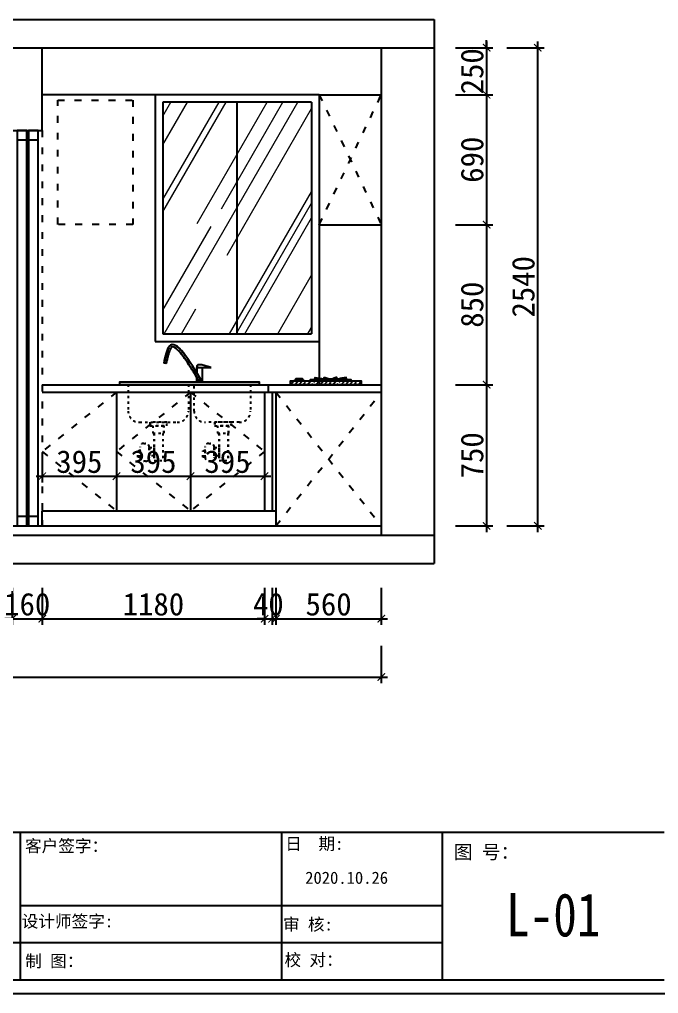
# Model space of a CAD drawing. Header units: millimetres. Extents: x -58733 to 427521, y -235734 to 553534.
# Drawn here: x 397421 to 400814, y -205479 to -200304 of the extents above; entities that cross this region are included whole.
import ezdxf

# ---------------------------------------------------------------- set-up
doc = ezdxf.new("R2010")
doc.units = ezdxf.units.MM
doc.linetypes.add('ACAD_ISO03W100', pattern=[30, 12, -18])
for name, color, linetype in [('E-立面活动家具', 1, 'Continuous'), ('图框', 251, 'Continuous'), ('目录文字', 8, 'Continuous'), ('门窗', 4, 'Continuous')]:
    doc.layers.add(name, color=color, linetype=linetype)
doc.layers.add('墙体', color=7, linetype='Continuous', lineweight=30)
doc.styles.add('-仿宋_GB2312', font='simsun.ttc', dxfattribs={"width": 0.8})
doc.styles.add('宋体', font='simsun.ttc', dxfattribs={"height": 120})
doc.dimstyles.new('1', dxfattribs={"dimscale": 33, "dimtxt": 3, "dimasz": 1.2, "dimexe": 1, "dimexo": 1, "dimgap": 0.5, "dimtad": 1, "dimdec": 0, "dimrnd": 5, "dimdsep": 46, "dimtxsty": '宋体', "dimblk": 'ARCHTICK', "dimcen": 0.5, "dimdle": 1, "dimclrd": 251, "dimclre": 252, "dimclrt": 2, "dimadec": 0, "dimazin": 0, "dimtfac": 1, "dimtdec": 0, "dimtix": 1, "dimtmove": 2, "dimatfit": 3, "dimldrblk": 'DOT', "dimfxl": 5, "dimfxlon": 1, "dimlwd": -1, "dimlwe": -1, "dimarcsym": 0})

# ---------------------------------------------------------------- blocks, each defined once
blk = doc.blocks.new('图框1比60')
at = {"layer": '图框', "color": 8}
for p, q in [((161809.2, 45797.4), (185898.1, 45797.4)), ((161809.2, 45797.4), (185898.1, 45797.4)), ((179360, 44296.7), (179360, 45797.4)), ((182010.4, 45797.4), (182010.4, 44296.7)), ((183643.7, 44296.7), (183643.7, 45797.4)), ((182010.4, 45046.8), (179360, 45046.8)), ((183643.7, 45046.8), (182010.4, 45046.8)), ((179360, 44671.9), (176692.2, 44671.9)), ((182010.4, 44671.9), (179360, 44671.9)), ((183643.7, 44671.9), (182010.4, 44671.9)), ((161809.2, 44296.7), (185898.1, 44296.7))]:
    blk.add_line(p, q, dxfattribs=at)
at = {"layer": '图框', "color": 121}
blk.add_line((161669.6, 44157.2), (186037.7, 44157.2), dxfattribs=at)
at = {"layer": '目录文字', "color": 8, "style": '宋体', "width": 0.999898}
for s, height, p in [('客户签字：', 123.79, (179404.9, 45595.6)), ('日  期:', 123.79, (182048.4, 45617.6)), ('图 号：', 139.14, (183760.7, 45526.1)), ('2020.10.26', 123.79, (182250.5, 45271.9)), ('设计师签字:', 123.79, (179371.7, 44829.4)), ('审 核:', 123.79, (182025.1, 44797.7)), ('制 图：', 123.79, (179407.2, 44425.3)), ('校 对：', 123.79, (182040.8, 44437.7))]:
    blk.add_text(s, height=height, dxfattribs=at).set_placement(p)
blk = doc.blocks.new('G$C48143BF4')
at = {"color": 1}
for p, q in [((0, 2050), (0, 0)), ((50, 50), (50, 2050)), ((60, 2050.6), (60, 0.6)), ((110, 50.6), (110, 2050.6))]:
    blk.add_line(p, q, dxfattribs=at)
for points in [[(0, 2050), (50, 2050), (50, 2100), (0, 2100)], [(60, 2050.6), (110, 2050.6), (110, 2100.6), (60, 2100.6)], [(0, 0), (50, 0), (50, 50), (0, 50)], [(60, 0.6), (110, 0.6), (110, 50.6), (60, 50.6)]]:
    blk.add_lwpolyline(points, close=True, dxfattribs=at)
blk = doc.blocks.new('_ArchTick')
at = {"color": 0, "linetype": 'ByBlock', "const_width": 0.15}
blk.add_lwpolyline([(-0.5, -0.5), (0.5, 0.5)], dxfattribs=at)
blk = doc.blocks.new('*D1271')
at = {"color": 252}
for p, q in [((397382.1, -203322.8), (397382.1, -203520.8)), ((397542.1, -203322.8), (397542.1, -203520.8))]:
    blk.add_line(p, q, dxfattribs=at)
at = {"color": 251}
for p, q in [((397382.1, -203487.8), (397342.5, -203487.8)), ((397349.1, -203487.8), (397575.1, -203487.8)), ((397542.1, -203487.8), (397581.7, -203487.8))]:
    blk.add_line(p, q, dxfattribs=at)
at = {"layer": 'Defpoints', "color": 0}
for p in [(397382.1, -202914.5), (397542.1, -202914.5), (397542.1, -203487.8)]:
    blk.add_point(p, dxfattribs=at)
at = {"color": 251, "linetype": 'ByBlock', "xscale": 39.6, "yscale": 39.6, "zscale": 39.6}
blk.add_blockref('_ArchTick', (397382.1, -203487.8), dxfattribs=at)
at = {"color": 251, "linetype": 'ByBlock', "xscale": 39.6, "yscale": 39.6, "zscale": 39.6, "rotation": 180}
blk.add_blockref('_ArchTick', (397542.1, -203487.8), dxfattribs=at)
at = {"color": 2, "insert": (397462.1, -203411.3), "char_height": 120, "attachment_point": 5, "style": '宋体'}
blk.add_mtext('160', dxfattribs=at)
blk = doc.blocks.new('_Dot')
at = {"color": 0, "linetype": 'ByBlock', "lineweight": -2}
blk.add_line((-0.5, 0), (-1, 0), dxfattribs=at)
at = {"color": 0, "linetype": 'ByBlock', "const_width": 0.5}
blk.add_lwpolyline([(-0.25, 0, 1), (0.25, 0, 1)], format="xyb", close=True, dxfattribs=at)
blk = doc.blocks.new('*D1272')
at = {"color": 252}
for p, q in [((397542.1, -203322.8), (397542.1, -203520.8)), ((398722.1, -203322.8), (398722.1, -203520.8))]:
    blk.add_line(p, q, dxfattribs=at)
at = {"color": 251}
blk.add_line((397509.1, -203487.8), (398755.1, -203487.8), dxfattribs=at)
at = {"layer": 'Defpoints', "color": 0}
for p in [(397542.1, -202914.5), (398722.1, -202914.5), (398722.1, -203487.8)]:
    blk.add_point(p, dxfattribs=at)
at = {"color": 251, "linetype": 'ByBlock', "xscale": 39.6, "yscale": 39.6, "zscale": 39.6, "rotation": 180}
blk.add_blockref('_ArchTick', (397542.1, -203487.8), dxfattribs=at)
at = {"color": 251, "linetype": 'ByBlock', "xscale": 39.6, "yscale": 39.6, "zscale": 39.6}
blk.add_blockref('_ArchTick', (398722.1, -203487.8), dxfattribs=at)
at = {"color": 2, "insert": (398132.1, -203411.3), "char_height": 120, "attachment_point": 5, "style": '宋体'}
blk.add_mtext('1180', dxfattribs=at)
blk = doc.blocks.new('*D1273')
at = {"color": 252}
for p, q in [((398722.1, -203322.8), (398722.1, -203520.8)), ((398762.1, -203322.8), (398762.1, -203520.8))]:
    blk.add_line(p, q, dxfattribs=at)
at = {"color": 251}
for p, q in [((398722.1, -203487.8), (398682.5, -203487.8)), ((398689.1, -203487.8), (398795.1, -203487.8)), ((398762.1, -203487.8), (398801.7, -203487.8))]:
    blk.add_line(p, q, dxfattribs=at)
at = {"layer": 'Defpoints', "color": 0}
for p in [(398722.1, -202914.5), (398762.1, -202914.5), (398762.1, -203487.8)]:
    blk.add_point(p, dxfattribs=at)
at = {"color": 251, "linetype": 'ByBlock', "xscale": 39.6, "yscale": 39.6, "zscale": 39.6}
blk.add_blockref('_ArchTick', (398722.1, -203487.8), dxfattribs=at)
at = {"color": 251, "linetype": 'ByBlock', "xscale": 39.6, "yscale": 39.6, "zscale": 39.6, "rotation": 180}
blk.add_blockref('_ArchTick', (398762.1, -203487.8), dxfattribs=at)
at = {"color": 2, "insert": (398742.1, -203411.3), "char_height": 120, "attachment_point": 5, "style": '宋体'}
blk.add_mtext('40', dxfattribs=at)
blk = doc.blocks.new('*D1274')
at = {"color": 252}
for p, q in [((398782.1, -203322.8), (398782.1, -203520.8)), ((399342.1, -203322.8), (399342.1, -203520.8))]:
    blk.add_line(p, q, dxfattribs=at)
at = {"color": 251}
blk.add_line((398749.1, -203487.8), (399375.1, -203487.8), dxfattribs=at)
at = {"layer": 'Defpoints', "color": 0}
for p in [(398782.1, -202914.5), (399342.1, -202944.5), (399342.1, -203487.8)]:
    blk.add_point(p, dxfattribs=at)
at = {"color": 251, "linetype": 'ByBlock', "xscale": 39.6, "yscale": 39.6, "zscale": 39.6, "rotation": 180}
blk.add_blockref('_ArchTick', (398782.1, -203487.8), dxfattribs=at)
at = {"color": 251, "linetype": 'ByBlock', "xscale": 39.6, "yscale": 39.6, "zscale": 39.6}
blk.add_blockref('_ArchTick', (399342.1, -203487.8), dxfattribs=at)
at = {"color": 2, "insert": (399062.1, -203411.3), "char_height": 120, "attachment_point": 5, "style": '宋体'}
blk.add_mtext('560', dxfattribs=at)
blk = doc.blocks.new('*D1276')
at = {"color": 252}
for p, q in [((390502.1, -203632.5), (390502.1, -203830.5)), ((399342.1, -203632.5), (399342.1, -203830.5))]:
    blk.add_line(p, q, dxfattribs=at)
at = {"color": 251}
blk.add_line((390469.1, -203797.5), (399375.1, -203797.5), dxfattribs=at)
at = {"layer": 'Defpoints', "color": 0}
for p in [(399342.1, -202843.3), (390502.1, -202967.4), (399342.1, -203797.5)]:
    blk.add_point(p, dxfattribs=at)
at = {"color": 251, "linetype": 'ByBlock', "xscale": 39.6, "yscale": 39.6, "zscale": 39.6, "rotation": 180}
blk.add_blockref('_ArchTick', (390502.1, -203797.5), dxfattribs=at)
at = {"color": 251, "linetype": 'ByBlock', "xscale": 39.6, "yscale": 39.6, "zscale": 39.6}
blk.add_blockref('_ArchTick', (399342.1, -203797.5), dxfattribs=at)
at = {"color": 2, "insert": (394922.1, -203721), "char_height": 120, "attachment_point": 5, "style": '宋体'}
blk.add_mtext('8840', dxfattribs=at)
blk = doc.blocks.new('*D1277')
at = {"color": 251}
for p, q in [((399901.1, -200454.5), (399901.1, -200414.9)), ((399901.1, -200421.5), (399901.1, -200737.5)), ((399901.1, -200704.5), (399901.1, -200744.1))]:
    blk.add_line(p, q, dxfattribs=at)
at = {"color": 252}
for p, q in [((399736.1, -200454.5), (399934.1, -200454.5)), ((399736.1, -200704.5), (399934.1, -200704.5))]:
    blk.add_line(p, q, dxfattribs=at)
at = {"layer": 'Defpoints', "color": 0}
for p in [(399342.1, -200454.5), (399342.1, -200704.5), (399901.1, -200704.5)]:
    blk.add_point(p, dxfattribs=at)
at = {"color": 251, "linetype": 'ByBlock', "xscale": 39.6, "yscale": 39.6, "zscale": 39.6}
for p, rotation in [((399901.1, -200454.5), 270), ((399901.1, -200704.5), 90)]:
    blk.add_blockref('_ArchTick', p, dxfattribs=dict(at, rotation=rotation))
at = {"color": 2, "insert": (399824.6, -200579.5), "char_height": 120, "attachment_point": 5, "rotation": 90, "style": '宋体'}
blk.add_mtext('250', dxfattribs=at)
blk = doc.blocks.new('*D1278')
at = {"color": 252}
for p, q in [((399736.1, -200704.5), (399934.1, -200704.5)), ((399736.1, -201394.5), (399934.1, -201394.5))]:
    blk.add_line(p, q, dxfattribs=at)
at = {"color": 251}
blk.add_line((399901.1, -200671.5), (399901.1, -201427.5), dxfattribs=at)
at = {"layer": 'Defpoints', "color": 0}
for p in [(399342.1, -200704.5), (399342.1, -201394.5), (399901.1, -201394.5)]:
    blk.add_point(p, dxfattribs=at)
at = {"color": 251, "linetype": 'ByBlock', "xscale": 39.6, "yscale": 39.6, "zscale": 39.6}
for p, rotation in [((399901.1, -200704.5), 90), ((399901.1, -201394.5), 270)]:
    blk.add_blockref('_ArchTick', p, dxfattribs=dict(at, rotation=rotation))
at = {"color": 2, "insert": (399824.6, -201049.5), "char_height": 120, "attachment_point": 5, "rotation": 90, "style": '宋体'}
blk.add_mtext('690', dxfattribs=at)
blk = doc.blocks.new('*D1279')
at = {"color": 252}
for p, q in [((399736.1, -202244.5), (399934.1, -202244.5)), ((399736.1, -202994.5), (399934.1, -202994.5))]:
    blk.add_line(p, q, dxfattribs=at)
at = {"color": 251}
blk.add_line((399901.1, -202211.5), (399901.1, -203027.5), dxfattribs=at)
at = {"layer": 'Defpoints', "color": 0}
for p in [(399342.1, -202244.5), (399342.1, -202994.5), (399901.1, -202994.5)]:
    blk.add_point(p, dxfattribs=at)
at = {"color": 251, "linetype": 'ByBlock', "xscale": 39.6, "yscale": 39.6, "zscale": 39.6}
for p, rotation in [((399901.1, -202244.5), 90), ((399901.1, -202994.5), 270)]:
    blk.add_blockref('_ArchTick', p, dxfattribs=dict(at, rotation=rotation))
at = {"color": 2, "insert": (399824.6, -202619.5), "char_height": 120, "attachment_point": 5, "rotation": 90, "style": '宋体'}
blk.add_mtext('750', dxfattribs=at)
blk = doc.blocks.new('*D1280')
at = {"color": 251}
blk.add_line((400172.9, -203027.5), (400172.9, -200421.5), dxfattribs=at)
at = {"color": 252}
for p, q in [((400007.9, -200454.5), (400205.9, -200454.5)), ((400007.9, -202994.5), (400205.9, -202994.5))]:
    blk.add_line(p, q, dxfattribs=at)
at = {"layer": 'Defpoints', "color": 0}
for p in [(399342.1, -200454.5), (400172.9, -200454.5), (399342.1, -202994.5)]:
    blk.add_point(p, dxfattribs=at)
at = {"color": 251, "linetype": 'ByBlock', "xscale": 39.6, "yscale": 39.6, "zscale": 39.6}
for p, rotation in [((400172.9, -200454.5), 90), ((400172.9, -202994.5), 270)]:
    blk.add_blockref('_ArchTick', p, dxfattribs=dict(at, rotation=rotation))
at = {"color": 2, "insert": (400096.4, -201724.5), "char_height": 120, "attachment_point": 5, "rotation": 90, "style": '宋体'}
blk.add_mtext('2540', dxfattribs=at)
blk = doc.blocks.new('*D1294')
at = {"color": 252}
for p, q in [((397542.1, -202632.5), (397542.1, -202763.5)), ((397935.5, -202632.5), (397935.5, -202763.5))]:
    blk.add_line(p, q, dxfattribs=at)
at = {"color": 251}
blk.add_line((397509.1, -202730.5), (397968.5, -202730.5), dxfattribs=at)
at = {"layer": 'Defpoints', "color": 0}
for p in [(397542.1, -202599.5), (397935.5, -202599.5), (397935.5, -202730.5)]:
    blk.add_point(p, dxfattribs=at)
at = {"color": 251, "linetype": 'ByBlock', "xscale": 39.6, "yscale": 39.6, "zscale": 39.6, "rotation": 180}
blk.add_blockref('_ArchTick', (397542.1, -202730.5), dxfattribs=at)
at = {"color": 251, "linetype": 'ByBlock', "xscale": 39.6, "yscale": 39.6, "zscale": 39.6}
blk.add_blockref('_ArchTick', (397935.5, -202730.5), dxfattribs=at)
at = {"color": 2, "insert": (397738.8, -202654), "char_height": 120, "attachment_point": 5, "style": '宋体'}
blk.add_mtext('395', dxfattribs=at)
blk = doc.blocks.new('*D1295')
at = {"color": 252}
for p, q in [((398328.8, -202579.8), (398328.8, -202763.5)), ((397935.5, -202632.5), (397935.5, -202763.5))]:
    blk.add_line(p, q, dxfattribs=at)
at = {"color": 251}
blk.add_line((397902.5, -202730.5), (398361.8, -202730.5), dxfattribs=at)
at = {"layer": 'Defpoints', "color": 0}
for p in [(398328.8, -202546.8), (397935.5, -202599.5), (398328.8, -202730.5)]:
    blk.add_point(p, dxfattribs=at)
at = {"color": 251, "linetype": 'ByBlock', "xscale": 39.6, "yscale": 39.6, "zscale": 39.6, "rotation": 180}
blk.add_blockref('_ArchTick', (397935.5, -202730.5), dxfattribs=at)
at = {"color": 251, "linetype": 'ByBlock', "xscale": 39.6, "yscale": 39.6, "zscale": 39.6}
blk.add_blockref('_ArchTick', (398328.8, -202730.5), dxfattribs=at)
at = {"color": 2, "insert": (398132.1, -202654), "char_height": 120, "attachment_point": 5, "style": '宋体'}
blk.add_mtext('395', dxfattribs=at)
blk = doc.blocks.new('*D1296')
at = {"color": 252}
for p, q in [((398722.1, -202565.5), (398722.1, -202763.5)), ((398328.8, -202579.8), (398328.8, -202763.5))]:
    blk.add_line(p, q, dxfattribs=at)
at = {"color": 251}
blk.add_line((398295.8, -202730.5), (398755.1, -202730.5), dxfattribs=at)
at = {"layer": 'Defpoints', "color": 0}
for p in [(398722.1, -202494.5), (398328.8, -202546.8), (398722.1, -202730.5)]:
    blk.add_point(p, dxfattribs=at)
at = {"color": 251, "linetype": 'ByBlock', "xscale": 39.6, "yscale": 39.6, "zscale": 39.6, "rotation": 180}
blk.add_blockref('_ArchTick', (398328.8, -202730.5), dxfattribs=at)
at = {"color": 251, "linetype": 'ByBlock', "xscale": 39.6, "yscale": 39.6, "zscale": 39.6}
blk.add_blockref('_ArchTick', (398722.1, -202730.5), dxfattribs=at)
at = {"color": 2, "insert": (398525.5, -202654), "char_height": 120, "attachment_point": 5, "style": '宋体'}
blk.add_mtext('395', dxfattribs=at)
blk = doc.blocks.new('*D1297')
at = {"color": 251}
blk.add_line((399901.1, -201361.5), (399901.1, -202277.5), dxfattribs=at)
at = {"color": 252}
for p, q in [((399736.1, -201394.5), (399934.1, -201394.5)), ((399736.1, -202244.5), (399934.1, -202244.5))]:
    blk.add_line(p, q, dxfattribs=at)
at = {"layer": 'Defpoints', "color": 0}
for p in [(399342.1, -201394.5), (399342.1, -202244.5), (399901.1, -202244.5)]:
    blk.add_point(p, dxfattribs=at)
at = {"color": 251, "linetype": 'ByBlock', "xscale": 39.6, "yscale": 39.6, "zscale": 39.6}
for p, rotation in [((399901.1, -201394.5), 90), ((399901.1, -202244.5), 270)]:
    blk.add_blockref('_ArchTick', p, dxfattribs=dict(at, rotation=rotation))
at = {"color": 2, "insert": (399824.6, -201819.5), "char_height": 120, "attachment_point": 5, "rotation": 90, "style": '宋体'}
blk.add_mtext('850', dxfattribs=at)
blk = doc.blocks.new('A$C26B56DDF')
at = {"color": 1, "linetype": 'ByBlock'}
for p, q in [((245.1, 518.7), (233.4, 521.4)), ((245.9, 518.7), (234.2, 521.4)), ((409.3, 468), (409.3, 497.3)), ((409.3, 497.3), (485.2, 497.3)), ((410.1, 468), (410.1, 497.3)), ((410.1, 497.3), (486, 497.3)), ((437.9, 496.6), (437.5, 495.7)), ((437.5, 495.7), (437.5, 421.4)), ((438.7, 496.6), (438.3, 495.7)), ((438.3, 495.7), (438.3, 421.4)), ((409.3, 421.4), (409.3, 444.9)), ((410.1, 421.4), (410.1, 444.9))]:
    blk.add_line(p, q, dxfattribs=at)
at = {"color": 250, "linetype": 'ACAD_ISO03W100'}
for p, q in [((44.2, 406.4), (44.2, 266.4)), ((45, 406.4), (45, 266.4)), ((364.2, 406.4), (364.2, 266.4)), ((365, 406.4), (365, 266.4)), ((394.2, 266.4), (394.2, 406.4)), ((395, 266.4), (395, 406.4)), ((694.2, 406.4), (694.2, 266.4)), ((695, 406.4), (695, 266.4)), ((104.2, 206.4), (304.2, 206.4)), ((105, 206.4), (305, 206.4)), ((634.2, 206.4), (454.2, 206.4)), ((635, 206.4), (455, 206.4)), ((181.2, 147.8), (181.2, 3.8)), ((182, 147.8), (182, 3.8)), ((228.7, 147.8), (228.7, 3.8)), ((229.5, 147.8), (229.5, 3.8)), ((526.5, 147.8), (526.5, 3.8)), ((527.3, 147.8), (527.3, 3.8)), ((573.9, 147.8), (573.9, 3.8)), ((574.7, 147.8), (574.7, 3.8)), ((182, 3.8), (229.5, 3.8)), ((527.3, 3.8), (574.7, 3.8))]:
    blk.add_line(p, q, dxfattribs=at)
at = {"color": 1, "linetype": 'ByBlock'}
blk.add_lwpolyline([(740, 406.4), (0, 406.4), (0, 421.4), (740, 421.4)], close=True, dxfattribs=at)
at = {"color": 250, "linetype": 'ACAD_ISO03W100'}
for points in [[(249.5, 206.4), (160.4, 206.4), (160.4, 188.3), (249.5, 188.3)], [(250.4, 206.4), (161.2, 206.4), (161.2, 188.3), (250.4, 188.3)], [(234.4, 188.3), (175.6, 188.3), (175.6, 148.5), (234.4, 148.5)], [(235.2, 188.3), (176.4, 188.3), (176.4, 148.5), (235.2, 148.5)], [(592.9, 206.4), (503.8, 206.4), (503.8, 188.3), (592.9, 188.3)], [(593.7, 206.4), (504.6, 206.4), (504.6, 188.3), (593.7, 188.3)], [(577.7, 188.3), (518.9, 188.3), (518.9, 148.5), (577.7, 148.5)], [(578.6, 188.3), (519.7, 188.3), (519.7, 148.5), (578.6, 148.5)], [(107.2, 20.8), (95.9, 20.8), (95.9, 54.9), (107.2, 54.9)], [(108.1, 20.8), (96.7, 20.8), (96.7, 54.9), (108.1, 54.9)], [(181.2, 28.4), (156.6, 28.4), (156.6, 72), (181.2, 72)], [(182, 28.4), (157.4, 28.4), (157.4, 72), (182, 72)], [(452.5, 20.8), (441.1, 20.8), (441.1, 54.9), (452.5, 54.9)], [(453.3, 20.8), (441.9, 20.8), (441.9, 54.9), (453.3, 54.9)], [(526.5, 28.4), (501.8, 28.4), (501.8, 72), (526.5, 72)], [(527.3, 28.4), (502.7, 28.4), (502.7, 72), (527.3, 72)]]:
    blk.add_lwpolyline(points, close=True, dxfattribs=at)
for points in [[(136.6, 0), (127.2, 0, -0.414214), (107.2, 20), (107.2, 74.7, -0.414214), (127.2, 94.7), (136.6, 94.7, -0.414214), (156.6, 74.7), (156.6, 20, -0.414214)], [(137.4, 0), (128.1, 0, -0.414214), (108.1, 20), (108.1, 74.7, -0.414214), (128.1, 94.7), (137.4, 94.7, -0.414214), (157.4, 74.7), (157.4, 20, -0.414214)], [(481.8, 0), (472.5, 0, -0.414214), (452.5, 20), (452.5, 74.7, -0.414214), (472.5, 94.7), (481.8, 94.7, -0.414214), (501.8, 74.7), (501.8, 20, -0.414214)], [(482.7, 0), (473.3, 0, -0.414214), (453.3, 20), (453.3, 74.7, -0.414214), (473.3, 94.7), (482.7, 94.7, -0.414214), (502.7, 74.7), (502.7, 20, -0.414214)]]:
    blk.add_lwpolyline(points, format="xyb", close=True, dxfattribs=at)
for centre, start, end in [((104.2, 266.4), 180, 270), ((105, 266.4), 180, 270), ((304.2, 266.4), 270, 0), ((305, 266.4), 270, 0), ((454.2, 266.4), 180, 270), ((455, 266.4), 180, 270), ((634.2, 266.4), 270, 0), ((635, 266.4), 270, 0)]:
    blk.add_arc(centre, 60, start, end, dxfattribs=at)
at = {"color": 1, "linetype": 'ByBlock'}
for points, knots in [([(437.5, 421.4), (367.9, 537.1), (273.1, 695.1), (241.7, 558), (233.4, 521.4)], [0, 0, 0, 0, 257.043916, 350.637837, 350.637837, 350.637837, 350.637837]), ([(438.3, 421.4), (368.7, 537.1), (273.9, 695.1), (242.5, 558), (234.2, 521.4)], [0, 0, 0, 0, 257.043916, 350.637837, 350.637837, 350.637837, 350.637837]), ([(423.5, 421.4), (418.3, 429.9), (413.2, 438.4), (397.1, 465.1), (386.1, 482.9), (364.8, 516.5), (354.3, 532.2), (338.3, 554.5), (332.5, 562.3), (321.2, 576.2), (315.8, 582.4), (307.3, 591), (304, 594), (297.9, 599.1), (295.1, 601.2), (290.6, 604), (288.9, 604.9), (285.8, 606.2), (284.4, 606.7), (282.3, 607.1), (281.5, 607.2), (280.2, 607.3), (279.5, 607.2), (278.4, 607), (277.9, 606.9), (276.8, 606.4), (276.3, 606.1), (275, 605.3), (274.3, 604.7), (273.2, 603.6), (272.8, 603.1), (271.5, 601.6), (270.6, 600.3), (268.7, 597.3), (267.7, 595.6), (265.8, 591.7), (264.9, 589.5), (262.1, 582.8), (260.4, 577.8), (256.9, 566.9), (255.3, 561), (252.1, 548.6), (250.5, 542.1), (247.7, 530), (246.4, 524.3), (245.1, 518.7)], [4.573499, 4.573499, 4.573499, 4.573499, 23.565498, 23.565498, 64.610838, 64.610838, 105.656178, 105.656178, 130.300768, 130.300768, 154.945359, 154.945359, 171.077061, 171.077061, 187.208763, 187.208763, 198.554633, 198.554633, 209.900502, 209.900502, 218.296021, 218.296021, 226.69154, 226.69154, 235.087059, 235.087059, 243.482578, 243.482578, 251.878097, 251.878097, 256.83014, 256.83014, 265.958873, 265.958873, 275.087606, 275.087606, 284.216339, 284.216339, 301.531545, 301.531545, 318.846751, 318.846751, 336.161957, 336.161957, 350.637837, 350.637837, 350.637837, 350.637837]), ([(424.3, 421.4), (419.1, 429.9), (414, 438.4), (397.9, 465.1), (386.9, 482.9), (365.6, 516.5), (355.2, 532.2), (339.1, 554.5), (333.3, 562.3), (322, 576.2), (316.6, 582.4), (308.1, 591), (304.9, 594), (298.8, 599.1), (295.9, 601.2), (291.4, 604), (289.7, 604.9), (286.6, 606.2), (285.2, 606.7), (283.1, 607.1), (282.3, 607.2), (281, 607.3), (280.4, 607.2), (279.2, 607), (278.7, 606.9), (277.6, 606.4), (277.1, 606.1), (275.8, 605.3), (275.2, 604.7), (274, 603.6), (273.6, 603.1), (272.3, 601.6), (271.4, 600.3), (269.5, 597.3), (268.5, 595.6), (266.6, 591.7), (265.7, 589.5), (262.9, 582.8), (261.2, 577.8), (257.8, 566.9), (256.1, 561), (252.9, 548.6), (251.3, 542.1), (248.5, 530), (247.2, 524.3), (245.9, 518.7)], [4.573499, 4.573499, 4.573499, 4.573499, 23.565498, 23.565498, 64.610838, 64.610838, 105.656178, 105.656178, 130.300768, 130.300768, 154.945359, 154.945359, 171.077061, 171.077061, 187.208763, 187.208763, 198.554633, 198.554633, 209.900502, 209.900502, 218.296021, 218.296021, 226.69154, 226.69154, 235.087059, 235.087059, 243.482578, 243.482578, 251.878097, 251.878097, 256.83014, 256.83014, 265.958873, 265.958873, 275.087606, 275.087606, 284.216339, 284.216339, 301.531545, 301.531545, 318.846751, 318.846751, 336.161957, 336.161957, 350.637837, 350.637837, 350.637837, 350.637837]), ([(485.2, 497.3), (473.9, 500.8), (452.2, 507.4), (408.7, 517.7), (409.2, 500.8), (409.3, 497.3)], [0, 0, 0, 0, 40.344804, 76.77204, 86.411467, 86.411467, 86.411467, 86.411467]), ([(486, 497.3), (474.7, 500.8), (453.1, 507.4), (409.6, 517.7), (410, 500.8), (410.1, 497.3)], [0, 0, 0, 0, 40.344804, 76.77204, 86.411467, 86.411467, 86.411467, 86.411467])]:
    blk.add_open_spline(points, degree=3, knots=knots, dxfattribs=at)
blk = doc.blocks.new('A$C5962007A')
h = blk.add_hatch()
h.set_pattern_fill('ANSI33,_O', color=250, scale=5)
h.set_pattern_definition([(45, (-462508.76, -215561.875), (-22.4506403, 22.4506403), []), (45, (-462486.31, -215561.875), (-22.4506403, 22.4506403), [15.875, -7.9375])])
h.paths.add_polyline_path([(187.5, 0), (187.5, 20), (-187.5, 20), (-187.5, 0)])
at = {"color": 251}
for p, q in [((-162.2, 25.2), (-122.2, 25.2)), ((-158.2, 26.9), (-158.2, 25.2)), ((-126.2, 26.9), (-126.2, 25.2)), ((-19, 29.3), (-19, 31.3)), ((-19, 31.3), (-9.1, 31.3)), ((-4.6, 37.3), (-4.6, 29.3)), ((10.8, 31.3), (38.2, 31.3)), ((53.6, 37.3), (53.6, 29.3)), ((58.1, 31.3), (68, 31.3)), ((68, 29.3), (68, 31.3))]:
    blk.add_line(p, q, dxfattribs=at)
blk.add_lwpolyline([(-187.5, 0), (-187.5, 20), (187.5, 20), (187.5, 0)], close=True)
blk.add_lwpolyline([(-160.2, 26.9), (-124.2, 26.9, 0.836424), (-124.2, 30.6), (-160.2, 30.6, 0.836424)], format="xyb", close=True, dxfattribs=at)
for points in [[(133.5, 20), (133.5, 25.3), (-84.5, 25.3), (-84.5, 20)], [(-63.5, 25.3), (-63.5, 29.3), (112.5, 29.3), (112.5, 25.3)], [(-57.7, 29.3), (-57.7, 37.3), (-24.5, 33.3), (-24.5, 29.3)], [(-9.1, 29.3), (-9.1, 37.3), (-4.6, 37.3), (10.8, 33.3), (10.8, 29.3)], [(58.1, 29.3), (58.1, 37.3), (53.6, 37.3), (38.2, 33.3), (38.2, 29.3)], [(106.7, 29.3), (106.7, 37.3), (73.5, 33.3), (73.5, 29.3)]]:
    blk.add_lwpolyline(points, dxfattribs=at)
for centre, start, end in [((-156.3, 12.3), 114.5349, 147.2335), ((-128.1, 12.3), 32.7665, 65.4651)]:
    blk.add_arc(centre, 14.2, start, end, dxfattribs=at)

msp = doc.modelspace()

# ---------------------------------------------------------------- hatches: boundary and pattern name
at = {"layer": '门窗', "lineweight": 5, "ltscale": 0.8}
h = msp.add_hatch(dxfattribs=at)
h.set_pattern_fill('AR-RROOF', color=251, scale=13, angle=60, style=0)
h.set_pattern_definition([(60, (402424.97, -183411.26), (77.2584, 794.2155), [4953, -660.4, 1651, -330.2]), (60, (402501.58, -182948.4), (-545.429, -66.379), [990.6, -108.966, 1981.2, -247.65]), (60, (402264.46, -183127.95), (666.9257, 1597.6173), [2641.6, -462.28, 1320.8, -330.2])])
h.paths.add_polyline_path([(398577.1, -201974.5), (398577.1, -200744.5), (398182.1, -200744.5), (398182.1, -201974.5)])
h.paths.add_polyline_path([(398972.1, -201974.5), (398972.1, -200744.5), (398577.1, -200744.5), (398577.1, -201974.5)])

# ---------------------------------------------------------------- linework, layer by layer
for p, q in [((390052.1, -200304.5), (399622.1, -200304.5)), ((399622.1, -200304.5), (399622.1, -203194.5)), ((390052.1, -200454.5), (399622.1, -200454.5)), ((397542.1, -200894.5), (397542.1, -200454.5)), ((399342.1, -200454.5), (399342.1, -203044.5)), ((397382.1, -200894.5), (397542.1, -200894.5)), ((399012.1, -201394.5), (399012.1, -202245.8)), ((397542.1, -202994.5), (397542.1, -202914.5)), ((390502.1, -202994.5), (399342.1, -202994.5)), ((390052.1, -203044.5), (399622.1, -203044.5)), ((390052.1, -203194.5), (399622.1, -203194.5))]:
    msp.add_line(p, q)
at = {"color": 1}
for p, q in [((398142.1, -200704.5), (397542.1, -200704.5)), ((399012.1, -200704.5), (398142.1, -200704.5)), ((399012.1, -200704.5), (399012.1, -201394.5)), ((399012.1, -200704.5), (399342.1, -200704.5)), ((399012.1, -201394.5), (399342.1, -201394.5)), ((397542.1, -202244.5), (399342.1, -202244.5)), ((398742.1, -202244.5), (398782.1, -202244.5)), ((398742.1, -202244.5), (398742.1, -202284.5)), ((397542.1, -202284.5), (399342.1, -202284.5)), ((397935.5, -202284.5), (397935.5, -202914.5)), ((398328.8, -202284.5), (398328.8, -202914.5)), ((398722.1, -202284.5), (398722.1, -202914.5)), ((398742.1, -202284.5), (398762.1, -202284.5)), ((398762.1, -202284.5), (398762.1, -202914.5)), ((398782.1, -202284.5), (398782.1, -202994.5)), ((397542.1, -202914.5), (398782.1, -202914.5))]:
    msp.add_line(p, q, dxfattribs=at)
at = {"color": 5}
for p, q in [((398142.1, -200704.5), (398142.1, -202014.5)), ((399012.1, -200704.5), (399012.1, -202014.5)), ((398182.1, -200744.5), (398182.1, -201974.5)), ((398972.1, -200744.5), (398182.1, -200744.5)), ((398577.1, -201974.5), (398577.1, -200744.5)), ((398972.1, -200744.5), (398972.1, -201974.5)), ((398182.1, -201974.5), (398972.1, -201974.5)), ((398142.1, -202014.5), (399012.1, -202014.5))]:
    msp.add_line(p, q, dxfattribs=at)
at = {"color": 251, "linetype": 'ACAD_ISO03W100', "ltscale": 3}
for p, q in [((399012.1, -200704.5), (399342.1, -201394.5)), ((399012.1, -201394.5), (399342.1, -200704.5)), ((397542.1, -200894.5), (397542.1, -202994.5)), ((398782.1, -202284.5), (399342.1, -202994.5)), ((398782.1, -202994.5), (399342.1, -202284.5))]:
    msp.add_line(p, q, dxfattribs=at)
msp.add_lwpolyline([(397623.9, -200732.3), (398023.3, -200732.3), (398023.3, -201392.9), (397623.9, -201392.9)], close=True, dxfattribs=at)
for points in [[(397935.5, -202284.5), (397542.1, -202599.5), (397935.5, -202914.5)], [(398328.8, -202284.5), (397935.5, -202599.5), (398328.8, -202914.5)], [(398328.8, -202284.5), (398722.1, -202599.5), (398328.8, -202914.5)]]:
    msp.add_lwpolyline(points, dxfattribs=at)

# ---------------------------------------------------------------- block references
at = {"color": 140}
msp.add_blockref('G$C48143BF4', (397409.3, -202994.5), dxfattribs=at)
at = {"color": 0}
msp.add_blockref('A$C26B56DDF', (397953.4, -202650.9), dxfattribs=at)
at = {"layer": 'E-立面活动家具'}
msp.add_blockref('A$C5962007A', (399048.2, -202244.5), dxfattribs=at)
at = {"layer": '墙体', "color": 0, "xscale": 0.5227190518189174, "yscale": 0.5227190518189174, "zscale": 0.5227190518189174}
msp.add_blockref('图框1比60', (303672, -228560.5), dxfattribs=at)

# ---------------------------------------------------------------- texts
at = {"layer": '目录文字', "insert": (400004.7, -204945.5), "char_height": 230, "attachment_point": 1, "style": '-仿宋_GB2312'}
msp.add_mtext('{\\fNSimSun|b0|i0|c134|p49;L-01}', dxfattribs=at)

# ---------------------------------------------------------------- dimensions: what is measured, and where the dimension line sits
at = {"color": 140}
for base, p1, p2, picture, middle in [((399901.1, -200704.5), (399342.1, -200454.5), (399342.1, -200704.5), '*D1277', (399824.6, -200579.5)), ((400172.9, -200454.5), (399342.1, -202994.5), (399342.1, -200454.5), '*D1280', (400096.4, -201724.5)), ((399901.1, -201394.5), (399342.1, -200704.5), (399342.1, -201394.5), '*D1278', (399824.6, -201049.5)), ((399901.1, -202244.5), (399342.1, -201394.5), (399342.1, -202244.5), '*D1297', (399824.6, -201819.5)), ((399901.1, -202994.5), (399342.1, -202244.5), (399342.1, -202994.5), '*D1279', (399824.6, -202619.5))]:
    dim = msp.add_linear_dim(base=base, p1=p1, p2=p2, angle=90, dimstyle='1', dxfattribs=at)
    dim.commit()
    dim.dimension.update_dxf_attribs({"geometry": picture, "text_midpoint": middle})
for base, p1, p2, picture, middle in [((398722.1, -202730.5), (398328.8, -202546.8), (398722.1, -202494.5), '*D1296', (398525.5, -202654)), ((398328.8, -202730.5), (397935.5, -202599.5), (398328.8, -202546.8), '*D1295', (398132.1, -202654)), ((397935.5, -202730.5), (397542.1, -202599.5), (397935.5, -202599.5), '*D1294', (397738.8, -202654)), ((399342.1, -203797.5), (390502.1, -202967.4), (399342.1, -202843.3), '*D1276', (394922.1, -203721)), ((397542.1, -203487.8), (397382.1, -202914.5), (397542.1, -202914.5), '*D1271', (397462.1, -203411.3)), ((398722.1, -203487.8), (397542.1, -202914.5), (398722.1, -202914.5), '*D1272', (398132.1, -203411.3)), ((398762.1, -203487.8), (398722.1, -202914.5), (398762.1, -202914.5), '*D1273', (398742.1, -203411.3)), ((399342.1, -203487.8), (398782.1, -202914.5), (399342.1, -202944.5), '*D1274', (399062.1, -203411.3))]:
    dim = msp.add_linear_dim(base=base, p1=p1, p2=p2, dimstyle='1', dxfattribs=at)
    dim.commit()
    dim.dimension.update_dxf_attribs({"geometry": picture, "text_midpoint": middle})

doc.saveas('drawing.dxf')
